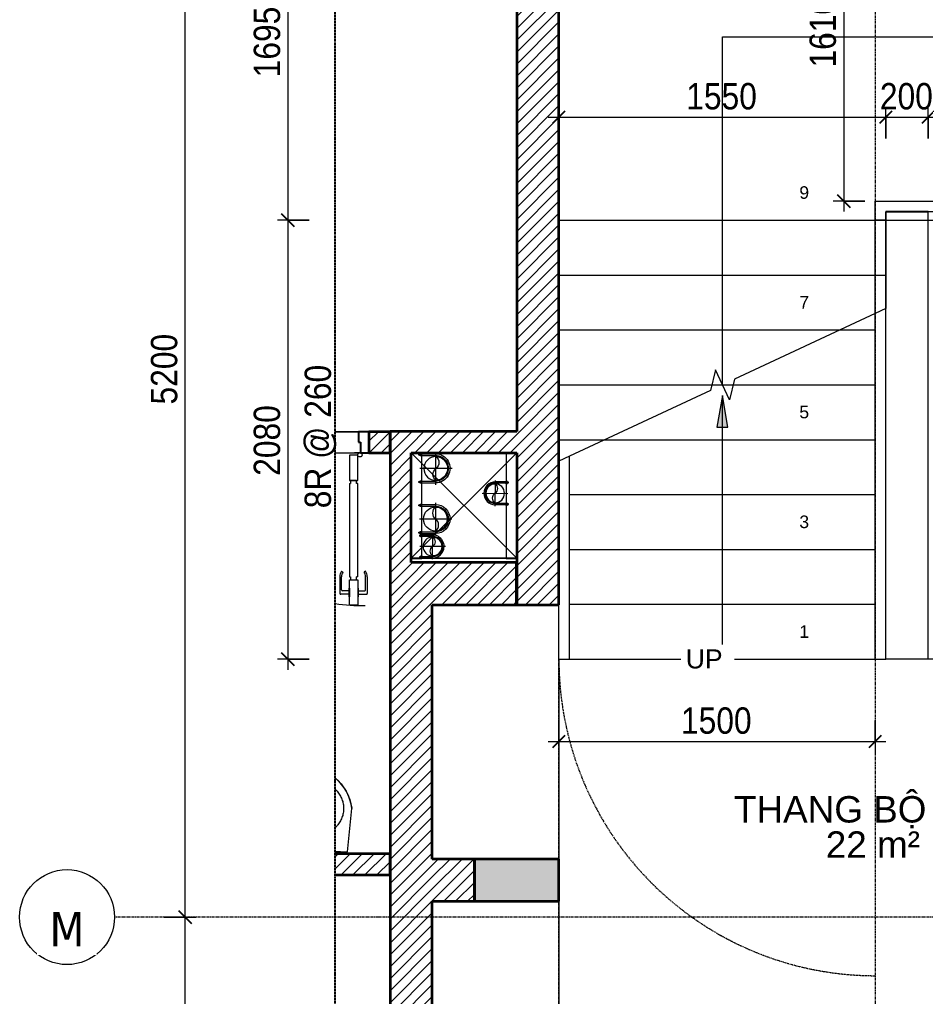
# Model space of a CAD drawing. Header units: millimetres. Extents: x 112507 to 177976, y -4970 to 80839.
# Drawn here: x 131336 to 135630, y 72661 to 77289 of the extents above; entities that cross this region are included whole.
import ezdxf

# ---------------------------------------------------------------- set-up
doc = ezdxf.new("R2010")
doc.units = ezdxf.units.MM
for name, pattern in [('Dash - Tight', [4.5, 3, -1.5]), ('Demolished', [7.14375, 4.7625, -2.38125]), ('Grid Line', [22.225, 12.7, -3.175, 3.175, -3.175]), ('Hidden', [7.14375, 4.7625, -2.38125]), ('IMPORT-CENTER _2_', [40.64, 25.4, -5.08, 5.08, -5.08]), ('Overhead', [3.96875, 2.38125, -1.5875])]:
    doc.linetypes.add(name, pattern=pattern)
for name, color, linetype, lineweight in [('0-2', 250, 'Continuous', 18), ('0-4', 90, 'Continuous', 5), ('A-ANNO-DIMS', 211, 'Continuous', 9), ('A-ANNO-DIMS-50', 211, 'Continuous', 9), ('A-AREA-IDEN', 2, 'Continuous', 9), ('A-DETL-DEMO', 6, 'Demolished', 18), ('A-DETL-GENF-1', 250, 'Continuous', 18), ('A-DETL-GENF-2', 92, 'Dash - Tight', 18), ('A-DETL-GENF-4', 92, 'Hidden', 25), ('A-DETL-THIN-1', 250, 'Continuous', 18), ('A-DOOR-1', 250, 'Continuous', 18), ('A-DOOR-2', 10, 'Continuous', 25), ('A-FLOR-1', 250, 'Continuous', 18), ('A-FLOR-HRAL', 11, 'Continuous', 18), ('A-WALL-1', 7, 'Continuous', 35), ('A-WALL-3', 113, 'Continuous', 35), ('A-WALL-PATT-1', 254, 'Continuous', 18), ('A-WALL-PATT-2', 111, 'Continuous', 18), ('G-IMPT', 8, 'Continuous', 18), ('G-IMPT-3', 8, 'IMPORT-CENTER _2_', 18), ('M-EQPM', 50, 'Continuous', 18), ('P-SANR-FIXT-1', 250, 'Continuous', 18), ('P-SANR-FIXT-2', 253, 'Continuous', 18), ('S-COLS-1', 9, 'Continuous', 5), ('S-COLS-2', 7, 'Continuous', 35), ('S-GRID-1', 1, 'Grid Line', 9), ('S-GRID-IDEN', 1, 'Continuous', 9), ('S-STRS', 31, 'Continuous', 18), ('S-STRS-ANNO', 31, 'Continuous', 18), ('S-STRS-IDEN', 31, 'Continuous', 18), ('S-STRS-MBND', 31, 'Overhead', 18), ('S-STRS-MBND-1', 31, 'Continuous', 18)]:
    doc.layers.add(name, color=color, linetype=linetype, lineweight=lineweight)
doc.styles.add('Arial', font='arial.ttf', dxfattribs={"height": 59.53})
doc.styles.add('Arial_1', font='arial.ttf', dxfattribs={"height": 90})
doc.styles.add('Arial_4', font='arial.ttf', dxfattribs={"height": 125})
doc.styles.add('Tahoma_B', font='tahomabd.ttf', dxfattribs={"height": 162.5})
doc.styles.add('UTM Avo', font='', dxfattribs={"width": 0.9, "height": 125})
doc.styles.get('UTM Avo').set_extended_font_data('UTM Avo')
doc.dimstyles.new('1_Dim_chi_tiet_2_5', dxfattribs={"dimscale": 304.8, "dimtxt": 124.912619, "dimasz": 0.19685, "dimexe": 0.164042, "dimexo": 0.0625, "dimgap": 0.016404, "dimtad": 1, "dimdec": 0, "dimrnd": 5, "dimzin": 0, "dimdsep": 46, "dimtxsty": 'UTM Avo', "dimblk1": 'OBLIQUE', "dimblk2": 'OBLIQUE', "dimsah": 1, "dimcen": 0.09, "dimdle": 0.164042, "dimazin": 0, "dimtfac": 1, "dimtdec": 4, "dimtix": 1, "dimtmove": 0, "dimatfit": 3, "dimfxl": 0.328084, "dimfxlon": 1, "dimtvp": 1, "dimtolj": 1, "dimtzin": 0, "dimarcsym": 2})
pattern_1 = [(45, (0, 0), (-28.284271, 28.284271), [])]
pattern_2 = [(45, (18939.878, 0), (-28.284271, 28.284271), [])]

# ---------------------------------------------------------------- blocks, each defined once
blk = doc.blocks.new('NCV_TKTC_KET CAU_rvt-3-TKCS_THANG BỘ TB5 - MẶT BẰNG TẦNG 8')
at = {"layer": 'S-COLS-1'}
blk.add_hatch(color=256, dxfattribs=at).paths.add_polyline_path([(114952.6, 73111.9), (114952.6, 73311.9), (114552.6, 73311.9), (114552.6, 73111.9)])
at = {"layer": 'A-FLOR-1'}
for p, q in [((114752.6, 74737.4), (114252.6, 74737.4)), ((114952.6, 74259), (114952.6, 73311.9)), ((116702.6, 74259), (116502.6, 74259)), ((114952.6, 73111.9), (114952.6, 72361.9))]:
    blk.add_line(p, q, dxfattribs=at)
at = {"layer": 'S-COLS-2'}
for p, q in [((114552.6, 73311.9), (114552.6, 73111.9)), ((114952.6, 73311.9), (114552.6, 73311.9)), ((114952.6, 73111.9), (114952.6, 73311.9)), ((114552.6, 73111.9), (114952.6, 73111.9))]:
    blk.add_line(p, q, dxfattribs=at)
blk = doc.blocks.new('DOOR_CW_01 CANH MO-PANEL KINH - DIG_02-800x2200-CỬA NHÔM KÍNH-400864-TKCS_THANG BỘ TB5 - MẶT BẰNG TẦNG 8')
at = {"layer": 'A-DETL-GENF-1'}
for p, q in [((-347, 772), (-307, 772)), ((-347, 652), (-347, 772)), ((-307, 772), (-307, 652)), ((-392, 637), (-392, 716.5)), ((-349, 720.5), (-388, 720.5)), ((-384, 699.5), (-384, 637)), ((-349, 703.5), (-380, 703.5)), ((-349, 731.8), (-347, 731.8)), ((-349, 692.2), (-349, 731.8)), ((-347, 692.2), (-347, 731.8)), ((-307, 692.2), (-307, 731.8)), ((-305, 731.8), (-307, 731.8)), ((-305, 692.2), (-305, 731.8)), ((-305, 720.5), (-266, 720.5)), ((-305, 703.5), (-274, 703.5)), ((-270, 699.5), (-270, 637)), ((-262, 637), (-262, 716.5)), ((-347, 692.2), (-349, 692.2)), ((-307, 652), (-347, 652)), ((-313, 652), (-341, 652)), ((-341, 652), (-341, 638)), ((-313, 638), (-313, 652)), ((-307, 692.2), (-305, 692.2)), ((-383.9, 611.2), (-377.3, 615.8)), ((-347, 638), (-341, 638)), ((-347, 638), (-347, 196)), ((-307, 638), (-313, 638)), ((-307, 196), (-307, 638)), ((-270.1, 611.2), (-276.7, 615.8)), ((-347, 196), (-341, 196)), ((-341, 196), (-341, 182)), ((-307, 196), (-313, 196)), ((-313, 182), (-313, 196)), ((-307, 182), (-347, 182)), ((-347, 182), (-347, 62)), ((-341, 182), (-313, 182)), ((-307, 62), (-307, 182)), ((-347, 62), (-307, 62))]:
    blk.add_line(p, q, dxfattribs=at)
blk.add_circle((-357, 60), 10, dxfattribs=at)
for centre, radius, start, end in [((-357, 60), 714, 80.5432, 92), ((-388, 716.5), 4, 90, 180), ((-380, 699.5), 4, 90, 180), ((-274, 699.5), 4, 0, 90), ((-266, 716.5), 4, 0, 90), ((-347, 637), 45, 180, 215), ((-347, 637), 37, 180, 215), ((-307, 637), 37, 325, 0), ((-307, 637), 45, 325, 0)]:
    blk.add_arc(centre, radius, start, end, dxfattribs=at)
at = {"layer": 'A-DOOR-1'}
blk.add_line((-357, 50), (-332, 50), dxfattribs=at)
at = {"layer": 'A-DOOR-2'}
for p, q in [((-360, 50), (-400, 50)), ((-400, 50), (-400, -50)), ((-360, 0), (-360, 50)), ((-350, 0), (-360, 0)), ((-350, -50), (-350, 0)), ((-400, -50), (-350, -50))]:
    blk.add_line(p, q, dxfattribs=at)
blk = doc.blocks.new('bonruatreo - Chậu rửa-348246-TKCS_THANG BỘ TB5 - MẶT BẰNG TẦNG 8')
at = {"layer": 'P-SANR-FIXT-2'}
for p, q in [((198.4, 0), (218.6, 205)), ((165, 0), (140, 0)), ((140, 0), (198.4, 0))]:
    blk.add_line(p, q, dxfattribs=at)
at = {"layer": 'P-SANR-FIXT-2', "flags": 128}
blk.add_lwpolyline([(140, 349.3), (168, 322), (192.2, 287), (209.2, 247.9), (218.4, 206.4), (218.6, 205)], dxfattribs=at)
at = {"layer": 'P-SANR-FIXT-2'}
blk.add_arc((0, 180), 220, 6.525, 50.1969, dxfattribs=at)
for points, knots in [([(140.3, 296.2), (143.3, 293.1), (151.3, 284.5), (162.5, 268.8), (172.4, 248.8), (178.6, 227.3), (180, 212.4), (180, 205)], [-0.1991814, -0.1991814, -0.1991814, -0.1991814, -0.173913, -0.1304348, -0.0869565, -0.0434783, 0, 0, 0, 0]), ([(180, 205), (180, 197.6), (178.6, 182.7), (172.4, 161.2), (162.5, 141.2), (151.3, 125.5), (143.3, 116.9), (140.3, 113.8)], [-1, -1, -1, -1, -0.9565217, -0.9130435, -0.8695652, -0.826087, -0.8008186, -0.8008186, -0.8008186, -0.8008186])]:
    blk.add_open_spline(points, degree=3, knots=knots, dxfattribs=at)
blk = doc.blocks.new('NCV_TKTC_TANG 6 - 8_rvt-8-TKCS_THANG BỘ TB5 - MẶT BẰNG TẦNG 8')
at = {"layer": 'A-WALL-PATT-1'}
h = blk.add_hatch(dxfattribs=at)
h.set_pattern_fill('FP_1', color=256, style=0, pattern_type=2)
h.set_pattern_definition(pattern_1)
h.paths.add_polyline_path([(114152.6, 75236.9), (114152.6, 75336.9), (114052.6, 75336.9), (114052.6, 75236.9)])
h = blk.add_hatch(dxfattribs=at)
h.set_pattern_fill('FP_1', color=256, style=0, pattern_type=2)
h.set_pattern_definition(pattern_1)
h.paths.add_polyline_path([(114152.6, 73236.9), (114152.6, 73336.9), (113892.6, 73336.9), (113892.6, 73236.9)])
at = {"layer": 'A-DETL-THIN-1'}
blk.add_line((114152.6, 73340.4), (113892.6, 73340.4), dxfattribs=at)
at = {"layer": 'A-FLOR-1'}
for p, q in [((113892.6, 75336.9), (114002.6, 75336.9)), ((114002.6, 75336.9), (113892.6, 75336.9)), ((113892.6, 75236.9), (114012.6, 75236.9))]:
    blk.add_line(p, q, dxfattribs=at)
at = {"layer": 'A-WALL-1'}
for p, q in [((114152.6, 75336.9), (114052.6, 75336.9)), ((114052.6, 75336.9), (114052.6, 75236.9)), ((114152.6, 75236.9), (114152.6, 75336.9)), ((114052.6, 75236.9), (114152.6, 75236.9)), ((114152.6, 73336.9), (113892.6, 73336.9)), ((114152.6, 73236.9), (114152.6, 73336.9)), ((113892.6, 73236.9), (114152.6, 73236.9))]:
    blk.add_line(p, q, dxfattribs=at)
at = {"layer": 'A-DOOR-1', "rotation": 180}
blk.add_blockref('DOOR_CW_01 CANH MO-PANEL KINH - DIG_02-800x2200-CỬA NHÔM KÍNH-400864-TKCS_THANG BỘ TB5 - MẶT BẰNG TẦNG 8', (113652.6, 75286.9), dxfattribs=at)
at = {"layer": 'P-SANR-FIXT-1'}
blk.add_blockref('bonruatreo - Chậu rửa-348246-TKCS_THANG BỘ TB5 - MẶT BẰNG TẦNG 8', (113752.6, 73346.9), dxfattribs=at)
blk = doc.blocks.new('Top Rail Type - Top Rail_Internal_-947906-TKCS_THANG BỘ TB5 - MẶT BẰNG TẦNG 8')
at = {"layer": 'A-FLOR-HRAL'}
for p, q in [((115003, 75221.1), (114953, 75197.8)), ((115003, 74259), (115003, 75221.1)), ((114953, 74259), (114953, 75197.8)), ((114953, 74259), (115003, 74259))]:
    blk.add_line(p, q, dxfattribs=at)
blk = doc.blocks.new('Top Rail Type - Top Rail_Internal_-947922-TKCS_THANG BỘ TB5 - MẶT BẰNG TẦNG 8')
at = {"layer": 'A-FLOR-HRAL'}
for p, q in [((116502.2, 75920.2), (116452.2, 75896.9)), ((116502.2, 74259), (116502.2, 75920.2)), ((116452.2, 74259), (116452.2, 75896.9)), ((116452.2, 74259), (116502.2, 74259))]:
    blk.add_line(p, q, dxfattribs=at)
blk = doc.blocks.new('Top Rail Type - Top Rail_Internal_-948122-TKCS_THANG BỘ TB5 - MẶT BẰNG TẦNG 8')
at = {"layer": 'A-FLOR-HRAL'}
for p, q in [((116452.2, 76339), (116452.2, 76429.4)), ((116452.2, 76429.4), (116752.6, 76429.4)), ((116752.6, 76429.4), (116752.6, 76379.4)), ((116502.2, 76379.4), (116502.2, 76339)), ((116702.6, 76379.4), (116502.2, 76379.4)), ((116702.6, 76379.4), (116752.6, 76379.4)), ((116702.6, 76339), (116702.6, 76379.4)), ((116752.6, 76379.4), (116752.6, 76339)), ((116452.2, 75896.9), (116452.2, 76339)), ((116502.2, 76339), (116452.2, 76339)), ((116502.2, 76339), (116502.2, 75920.2)), ((116702.6, 76339), (116752.6, 76339)), ((116702.6, 74259), (116702.6, 76339)), ((116752.6, 76339), (116752.6, 74259)), ((116752.6, 74259), (116702.6, 74259))]:
    blk.add_line(p, q, dxfattribs=at)
blk = doc.blocks.new('TKTC_XREF_251221_MB TANG 2-7 - TKTC_XREF_260130_MB TANG 2-5_dwg_CUM U_DN100-4746799-TKCS_THANG BỘ TB5 - MẶT BẰNG TẦNG 8')
at = {"layer": 'G-IMPT'}
blk.add_hatch(color=256, dxfattribs=at).paths.add_polyline_path([(0, 61), (15.8, 58.9), (30.5, 52.8), (43.1, 43.1), (52.8, 30.5), (58.9, 15.8), (61, 0), (58.9, -15.8), (52.8, -30.5), (43.1, -43.1), (30.5, -52.8), (15.8, -58.9), (0, -61), (0, -57), (14.8, -55.1), (28.5, -49.4), (40.3, -40.3), (49.4, -28.5), (55.1, -14.8), (57, 0), (55.1, 14.8), (49.4, 28.5), (40.3, 40.3), (28.5, 49.4), (14.8, 55.1), (0, 57)])
for p, q in [((-79.1, 66.6), (-79.1, 63.4)), ((-76.6, 66.6), (-76.6, 63.4)), ((-74.6, 66.6), (-74.6, 63.4)), ((-72.7, 69.3), (-72.7, 60.7)), ((-66.9, 67.9), (-71.7, 67.9)), ((-66.9, 62.1), (-71.7, 62.1)), ((-65, 69), (0, 69)), ((-79.1, -63.4), (-79.1, -66.6)), ((-76.6, -63.4), (-76.6, -66.6)), ((-74.6, -63.4), (-74.6, -66.6)), ((-72.7, -60.7), (-72.7, -69.3)), ((-66.9, -62.1), (-71.7, -62.1)), ((-66.9, -67.9), (-71.7, -67.9)), ((-65, -69), (0, -69))]:
    blk.add_line(p, q, dxfattribs=at)
at = {"layer": 'G-IMPT', "flags": 128}
for points in [[(-72.7, 67.6), (-78.1, 67.6), (-78.1, 62.4), (-72.7, 62.4)], [(-71.7, 59.2), (-66.9, 59.2), (-66.9, 70.8), (-71.7, 70.8)], [(-66.9, 70.8), (-66.9, 72.7), (-65, 72.7), (-65, 57.3), (-66.9, 57.3), (-66.9, 59.2)], [(-65, 61), (0, 61), (0, 57)], [(-72.7, -62.4), (-78.1, -62.4), (-78.1, -67.6), (-72.7, -67.6)], [(-71.7, -70.8), (-66.9, -70.8), (-66.9, -59.2), (-71.7, -59.2)], [(-66.9, -59.2), (-66.9, -57.3), (-65, -57.3), (-65, -72.7), (-66.9, -72.7), (-66.9, -70.8)], [(-65, -61), (0, -61), (0, -57)]]:
    blk.add_lwpolyline(points, dxfattribs=at)
at = {"layer": 'G-IMPT'}
for centre, radius, start, end in [((-78.1, 66.6), 0.96, 90, 180), ((-78.1, 63.4), 0.96, 180, 270), ((-71.1, 69.3), 1.56, 112.6199, 247.3801), ((-67.9, 65), 4.8, 143.1301, 216.8699), ((-71.1, 60.7), 1.56, 112.6199, 247.3801), ((0, 0), 69, 270, 90), ((0, 0), 61, 270, 90), ((0, 0), 57, 270, 90), ((-78.1, -63.4), 0.96, 90, 180), ((-78.1, -66.6), 0.96, 180, 270), ((-71.1, -60.7), 1.56, 112.6199, 247.3801), ((-67.9, -65), 4.8, 143.1301, 216.8699), ((-71.1, -69.3), 1.56, 112.6199, 247.3801)]:
    blk.add_arc(centre, radius, start, end, dxfattribs=at)
blk = doc.blocks.new('TKTC_XREF_251221_MB TANG 2-7 - TKTC_XREF_260130_MB TANG 2-5_dwg_$cc-4746798-TKCS_THANG BỘ TB5 - MẶT BẰNG TẦNG 8')
at = {"layer": 'G-IMPT-3'}
for p, q in [((0, -0.673), (0, 0.673)), ((-0.673, 0), (0.673, 0))]:
    blk.add_line(p, q, dxfattribs=at)
at = {"layer": 'M-EQPM'}
blk.add_circle((0, 0), 0.5, dxfattribs=at)
for centre, radius, start, end in [((0, 0), 0.5, 90, 270), ((0.188, 0.25), 0.313, 126.8699, 233.1301), ((-0.188, -0.25), 0.313, 306.8699, 53.1301)]:
    blk.add_arc(centre, radius, start, end, dxfattribs=at)
blk = doc.blocks.new('TKTC_XREF_251221_MB TANG 2-7 - TKTC_XREF_260130_MB TANG 2-5_dwg_$cc-4746800-TKCS_THANG BỘ TB5 - MẶT BẰNG TẦNG 8')
at = {"layer": 'G-IMPT-3'}
for p, q in [((0, -0.673), (0, 0.673)), ((-0.673, 0), (0.673, 0))]:
    blk.add_line(p, q, dxfattribs=at)
at = {"layer": 'M-EQPM'}
blk.add_circle((0, 0), 0.5, dxfattribs=at)
for centre, radius, start, end in [((0, 0), 0.5, 90, 270), ((0.188, 0.25), 0.313, 126.8699, 233.1301), ((-0.188, -0.25), 0.313, 306.8699, 53.1301)]:
    blk.add_arc(centre, radius, start, end, dxfattribs=at)
blk = doc.blocks.new('TKTC_XREF_251221_MB TANG 2-7 - TKTC_XREF_260130_MB TANG 2-5_dwg_CUM U_DN100-4746796-TKCS_THANG BỘ TB5 - MẶT BẰNG TẦNG 8')
at = {"layer": 'G-IMPT'}
blk.add_hatch(color=256, dxfattribs=at).paths.add_polyline_path([(0, 61), (0, 57), (14.8, 55.1), (28.5, 49.4), (40.3, 40.3), (49.4, 28.5), (55.1, 14.8), (57, 0), (55.1, -14.8), (49.4, -28.5), (40.3, -40.3), (28.5, -49.4), (14.8, -55.1), (0, -57), (0, -61), (15.8, -58.9), (30.5, -52.8), (43.1, -43.1), (52.8, -30.5), (58.9, -15.8), (61, 0), (58.9, 15.8), (52.8, 30.5), (43.1, 43.1), (30.5, 52.8), (15.8, 58.9)])
for p, q in [((-79.1, 66.6), (-79.1, 63.4)), ((-76.6, 66.6), (-76.6, 63.4)), ((-74.6, 66.6), (-74.6, 63.4)), ((-72.7, 69.3), (-72.7, 60.7)), ((-66.9, 67.9), (-71.7, 67.9)), ((-66.9, 62.1), (-71.7, 62.1)), ((-65, 69), (0, 69)), ((-79.1, -63.4), (-79.1, -66.6)), ((-76.6, -63.4), (-76.6, -66.6)), ((-74.6, -63.4), (-74.6, -66.6)), ((-72.7, -60.7), (-72.7, -69.3)), ((-66.9, -62.1), (-71.7, -62.1)), ((-66.9, -67.9), (-71.7, -67.9)), ((-65, -69), (0, -69))]:
    blk.add_line(p, q, dxfattribs=at)
at = {"layer": 'G-IMPT', "flags": 128}
for points in [[(-72.7, 67.6), (-78.1, 67.6), (-78.1, 62.4), (-72.7, 62.4)], [(-71.7, 59.2), (-66.9, 59.2), (-66.9, 70.8), (-71.7, 70.8)], [(-66.9, 70.8), (-66.9, 72.7), (-65, 72.7), (-65, 57.3), (-66.9, 57.3), (-66.9, 59.2)], [(-65, 61), (0, 61), (0, 57)], [(-66.9, -59.2), (-66.9, -57.3), (-65, -57.3), (-65, -72.7), (-66.9, -72.7), (-66.9, -70.8)], [(-65, -61), (0, -61), (0, -57)], [(-72.7, -62.4), (-78.1, -62.4), (-78.1, -67.6), (-72.7, -67.6)], [(-71.7, -70.8), (-66.9, -70.8), (-66.9, -59.2), (-71.7, -59.2)]]:
    blk.add_lwpolyline(points, dxfattribs=at)
at = {"layer": 'G-IMPT'}
for centre, radius, start, end in [((-78.1, 66.6), 0.96, 90, 180), ((-78.1, 63.4), 0.96, 180, 270), ((-71.1, 69.3), 1.56, 112.61986, 247.38014), ((-67.9, 65), 4.8, 143.1301, 216.8699), ((-71.1, 60.7), 1.56, 112.61986, 247.38014), ((0, 0), 69, 270, 90), ((0, 0), 61, 270, 90), ((0, 0), 57, 270, 90), ((-78.1, -63.4), 0.96, 90, 180), ((-78.1, -66.6), 0.96, 180, 270), ((-71.1, -60.7), 1.56, 112.61986, 247.38014), ((-67.9, -65), 4.8, 143.1301, 216.8699), ((-71.1, -69.3), 1.56, 112.61986, 247.38014)]:
    blk.add_arc(centre, radius, start, end, dxfattribs=at)
blk = doc.blocks.new('TKTC_XREF_251221_MB TANG 2-7 - TKTC_XREF_260130_MB TANG 2-5_dwg_$cc-4746795-TKCS_THANG BỘ TB5 - MẶT BẰNG TẦNG 8')
at = {"layer": 'G-IMPT-3'}
for p, q in [((0, -0.673), (0, 0.66)), ((-0.673, 0), (0.673, 0))]:
    blk.add_line(p, q, dxfattribs=at)
at = {"layer": 'M-EQPM'}
blk.add_circle((0, 0), 0.5, dxfattribs=at)
for centre, radius, start, end in [((0, 0), 0.5, 90, 270), ((0.188, 0.25), 0.313, 126.8699, 233.1301), ((-0.188, -0.25), 0.313, 306.8699, 53.1301)]:
    blk.add_arc(centre, radius, start, end, dxfattribs=at)
blk = doc.blocks.new('TKTC_XREF_251221_MB TANG 2-7 - TKTC_XREF_260130_MB TANG 2-5_dwg_$cc-4746797-TKCS_THANG BỘ TB5 - MẶT BẰNG TẦNG 8')
at = {"layer": 'G-IMPT-3'}
for p, q in [((0, -0.673), (0, 0.673)), ((-0.673, 0), (0.673, 0))]:
    blk.add_line(p, q, dxfattribs=at)
at = {"layer": 'M-EQPM'}
blk.add_circle((0, 0), 0.5, dxfattribs=at)
for centre, radius, start, end in [((0, 0), 0.5, 90, 270), ((0.188, 0.25), 0.313, 126.8699, 233.1301), ((-0.188, -0.25), 0.313, 306.8699, 53.1301)]:
    blk.add_arc(centre, radius, start, end, dxfattribs=at)
blk = doc.blocks.new('TKTC_XREF_251221_MB TANG 2-7 - TKTC_XREF_251221_MB TANG 2-7-2039446-TKCS_THANG BỘ TB5 - MẶT BẰNG TẦNG 8')
at = {"layer": 'M-EQPM'}
for p, q in [((80650.6, 57998.8), (80600.8, 57998.5)), ((80600.8, 57998.5), (80600.8, 57498.6)), ((80650.6, 57499), (80650.6, 57998.8)), ((81100, 57998.8), (81050.7, 57998.5)), ((81050.7, 57998.5), (81050.7, 57498.6)), ((80600.8, 57498.6), (80650.6, 57499)), ((81050.7, 57498.6), (81100, 57499))]:
    blk.add_line(p, q, dxfattribs=at)
at = {"extrusion": (0, 0, -1)}
for name, p, xscale, yscale, zscale, rotation in [('TKTC_XREF_251221_MB TANG 2-7 - TKTC_XREF_260130_MB TANG 2-5_dwg_CUM U_DN100-4746799-TKCS_THANG BỘ TB5 - MẶT BẰNG TẦNG 8', (-80715.6, 57926.3), 0.9975000000000005, 0.9975000000000005, -0.9975000000000005, 180.000991338195), ('TKTC_XREF_251221_MB TANG 2-7 - TKTC_XREF_260130_MB TANG 2-5_dwg_$cc-4746795-TKCS_THANG BỘ TB5 - MẶT BẰNG TẦNG 8', (-80717.4, 57925.4), 113.7150000000092, 113.7150000000092, -113.7150000000092, 359.9990086636432), ('TKTC_XREF_251221_MB TANG 2-7 - TKTC_XREF_260130_MB TANG 2-5_dwg_$cc-4746800-TKCS_THANG BỘ TB5 - MẶT BẰNG TẦNG 8', (-80997.1, 57808), 90.00000000005119, 90.00000000005119, -90.0000000000512, 180.3740267799373), ('TKTC_XREF_251221_MB TANG 2-7 - TKTC_XREF_260130_MB TANG 2-5_dwg_CUM U_DN100-4746799-TKCS_THANG BỘ TB5 - MẶT BẰNG TẦNG 8', (-80715.5, 57686.2), 0.9974999999999965, 0.9974999999999965, -0.9974999999999965, 180.0009913385626), ('TKTC_XREF_251221_MB TANG 2-7 - TKTC_XREF_260130_MB TANG 2-5_dwg_$cc-4746797-TKCS_THANG BỘ TB5 - MẶT BẰNG TẦNG 8', (-80701.6, 57556), 90.00000000005119, 90.00000000005119, -90.0000000000512, 0.3740267799372842)]:
    blk.add_blockref(name, p, dxfattribs=dict(at, xscale=xscale, yscale=yscale, zscale=zscale, rotation=rotation))
for name, p, xscale, yscale, zscale, rotation in [('TKTC_XREF_251221_MB TANG 2-7 - TKTC_XREF_260130_MB TANG 2-5_dwg_CUM U_DN100-4746796-TKCS_THANG BỘ TB5 - MẶT BẰNG TẦNG 8', (80999, 57808), 0.7894736842105242, 0.7894736842105242, 0.7894736842105242, 179.6259732184666), ('TKTC_XREF_251221_MB TANG 2-7 - TKTC_XREF_260130_MB TANG 2-5_dwg_$cc-4746798-TKCS_THANG BỘ TB5 - MẶT BẰNG TẦNG 8', (80715.5, 57686.2), 113.7150000000092, 113.7150000000092, 113.7150000000092, 179.9990086636432), ('TKTC_XREF_251221_MB TANG 2-7 - TKTC_XREF_260130_MB TANG 2-5_dwg_CUM U_DN100-4746796-TKCS_THANG BỘ TB5 - MẶT BẰNG TẦNG 8', (80701.6, 57556), 0.7894736842105242, 0.7894736842105242, 0.7894736842105242, 359.6259732184666)]:
    blk.add_blockref(name, p, dxfattribs=dict(xscale=xscale, yscale=yscale, zscale=zscale, rotation=rotation))
blk = doc.blocks.new('BORDER VIEW - BORDER VIEW-3764658-TKCS_THANG BỘ TB5 - MẶT BẰNG TẦNG 8')
at = {"layer": 'A-DETL-GENF-4'}
blk.add_line((0, 150), (0, 9613.8), dxfattribs=at)
blk = doc.blocks.new('Grid - M_Grid Head - Circle-353313-TKCS_THANG BỘ TB5 - MẶT BẰNG TẦNG 8')
at = {"layer": 'S-GRID-IDEN'}
blk.add_circle((0, 0), 4.5, dxfattribs=at)
blk = doc.blocks.new('DIMBLOCK78-TKCS_THANG BỘ TB5 - MẶT BẰNG TẦNG 8')
at = {"layer": 'A-ANNO-DIMS-50', "lineweight": 25}
for p, q in [((132608.6, 78034.9), (132578.6, 78064.9)), ((132608.6, 78034.9), (132638.6, 78004.9)), ((132608.6, 76339), (132578.6, 76369)), ((132608.6, 76339), (132638.6, 76309))]:
    blk.add_line(p, q, dxfattribs=at)
at = {"layer": 'A-ANNO-DIMS-50'}
for p, q in [((132708.6, 78034.9), (132558.6, 78034.9)), ((132608.6, 78034.9), (132608.6, 76339)), ((132608.6, 78034.9), (132708.6, 78034.9)), ((132708.6, 76339), (132558.6, 76339)), ((132608.6, 76339), (132708.6, 76339))]:
    blk.add_line(p, q, dxfattribs=at)
at = {"layer": 'A-ANNO-DIMS-50', "color": 0, "insert": (132446.2, 77015.8), "char_height": 125, "width": 410.824, "attachment_point": 1, "rotation": 90, "line_spacing_factor": 1.110334, "style": 'UTM Avo'}
blk.add_mtext('1695', dxfattribs=at)
blk = doc.blocks.new('_Oblique')
at = {"color": 0, "linetype": 'ByBlock', "lineweight": -2}
blk.add_line((-0.5, -0.5), (0.5, 0.5), dxfattribs=at)
blk = doc.blocks.new('DIMBLOCK79-TKCS_THANG BỘ TB5 - MẶT BẰNG TẦNG 8')
at = {"layer": 'A-ANNO-DIMS-50'}
for p, q in [((132708.6, 76339), (132558.6, 76339)), ((132608.6, 76339), (132608.6, 74209)), ((132608.6, 76339), (132708.6, 76339)), ((132708.6, 74259), (132558.6, 74259)), ((132608.6, 74259), (132708.6, 74259))]:
    blk.add_line(p, q, dxfattribs=at)
at = {"layer": 'A-ANNO-DIMS-50', "lineweight": 25}
for p, q in [((132608.6, 76339), (132578.6, 76369)), ((132608.6, 76339), (132638.6, 76309)), ((132608.6, 74259), (132578.6, 74289)), ((132608.6, 74259), (132638.6, 74229))]:
    blk.add_line(p, q, dxfattribs=at)
at = {"layer": 'A-ANNO-DIMS-50', "color": 0, "char_height": 125, "attachment_point": 1, "rotation": 90, "line_spacing_factor": 1.110334, "style": 'UTM Avo'}
for s, insert, width in [('8R @ 260', (132687.5, 74974), 780.01), ('2080', (132446.2, 75127.8), 410.824)]:
    blk.add_mtext(s, dxfattribs=dict(at, insert=insert, width=width))
blk = doc.blocks.new('DIMBLOCK81-TKCS_THANG BỘ TB5 - MẶT BẰNG TẦNG 8')
at = {"layer": 'A-ANNO-DIMS-50'}
for p, q in [((133892.4, 76926.4), (133892.4, 76776.4)), ((133892.4, 76826.4), (133892.4, 76926.4)), ((135442, 76726.4), (135442, 76876.4)), ((133842.4, 76826.4), (135442, 76826.4)), ((135442, 76826.4), (135442, 76726.4))]:
    blk.add_line(p, q, dxfattribs=at)
at = {"layer": 'A-ANNO-DIMS-50', "lineweight": 25}
for p, q in [((133892.4, 76826.4), (133922.4, 76856.4)), ((135442, 76826.4), (135472, 76856.4)), ((133892.4, 76826.4), (133862.4, 76796.4)), ((135442, 76826.4), (135412, 76796.4))]:
    blk.add_line(p, q, dxfattribs=at)
at = {"layer": 'A-ANNO-DIMS-50', "color": 0, "insert": (134496.1, 76988.7), "char_height": 125, "width": 410.824, "attachment_point": 1, "line_spacing_factor": 1.110334, "style": 'UTM Avo'}
blk.add_mtext('1550', dxfattribs=at)
blk = doc.blocks.new('DIMBLOCK82-TKCS_THANG BỘ TB5 - MẶT BẰNG TẦNG 8')
at = {"layer": 'A-ANNO-DIMS-50'}
for p, q in [((135442, 76726.4), (135442, 76876.4)), ((135642, 76726.4), (135642, 76876.4)), ((135442, 76826.4), (135642, 76826.4)), ((135442, 76826.4), (135442, 76726.4)), ((135642, 76826.4), (135642, 76726.4))]:
    blk.add_line(p, q, dxfattribs=at)
at = {"layer": 'A-ANNO-DIMS-50', "lineweight": 25}
for p, q in [((135442, 76826.4), (135472, 76856.4)), ((135642, 76826.4), (135672, 76856.4)), ((135442, 76826.4), (135412, 76796.4)), ((135642, 76826.4), (135612, 76796.4))]:
    blk.add_line(p, q, dxfattribs=at)
at = {"layer": 'A-ANNO-DIMS-50', "color": 0, "insert": (135413.7, 76988.7), "char_height": 125, "width": 308.118, "attachment_point": 1, "line_spacing_factor": 1.110334, "style": 'UTM Avo'}
blk.add_mtext('200', dxfattribs=at)
blk = doc.blocks.new('DIMBLOCK83-TKCS_THANG BỘ TB5 - MẶT BẰNG TẦNG 8')
at = {"layer": 'A-ANNO-DIMS-50'}
for p, q in [((137192, 76926.4), (137192, 76776.4)), ((137192, 76826.4), (137192, 76926.4)), ((135642, 76726.4), (135642, 76876.4)), ((135642, 76826.4), (137242, 76826.4)), ((135642, 76826.4), (135642, 76726.4))]:
    blk.add_line(p, q, dxfattribs=at)
at = {"layer": 'A-ANNO-DIMS-50', "lineweight": 25}
for p, q in [((135642, 76826.4), (135672, 76856.4)), ((137192, 76826.4), (137222, 76856.4)), ((135642, 76826.4), (135612, 76796.4)), ((137192, 76826.4), (137162, 76796.4))]:
    blk.add_line(p, q, dxfattribs=at)
at = {"layer": 'A-ANNO-DIMS-50', "color": 0, "insert": (136245.9, 76988.7), "char_height": 125, "width": 410.824, "attachment_point": 1, "line_spacing_factor": 1.110334, "style": 'UTM Avo'}
blk.add_mtext('1550', dxfattribs=at)
blk = doc.blocks.new('DIMBLOCK86-TKCS_THANG BỘ TB5 - MẶT BẰNG TẦNG 8')
at = {"layer": 'A-ANNO-DIMS-50', "lineweight": 25}
for p, q in [((132121.3, 73036.9), (132091.3, 73066.9)), ((132121.3, 73036.9), (132151.3, 73006.9)), ((132121.3, 69936.9), (132091.3, 69966.9)), ((132121.3, 69936.9), (132151.3, 69906.9))]:
    blk.add_line(p, q, dxfattribs=at)
at = {"layer": 'A-ANNO-DIMS-50'}
for p, q in [((132021.3, 73036.9), (132171.3, 73036.9)), ((132121.3, 73036.9), (132021.3, 73036.9)), ((132121.3, 69886.9), (132121.3, 73036.9)), ((132021.3, 69936.9), (132171.3, 69936.9)), ((132121.3, 69936.9), (132021.3, 69936.9))]:
    blk.add_line(p, q, dxfattribs=at)
at = {"layer": 'A-ANNO-DIMS-50', "color": 0, "insert": (131958.9, 71315.7), "char_height": 125, "width": 410.824, "attachment_point": 1, "rotation": 90, "line_spacing_factor": 1.110334, "style": 'UTM Avo'}
blk.add_mtext('3100', dxfattribs=at)
blk = doc.blocks.new('DIMBLOCK87-TKCS_THANG BỘ TB5 - MẶT BẰNG TẦNG 8')
at = {"layer": 'A-ANNO-DIMS-50'}
for p, q in [((132121.3, 73036.9), (132121.3, 78286.9)), ((132021.3, 78236.9), (132171.3, 78236.9)), ((132121.3, 78236.9), (132021.3, 78236.9)), ((132021.3, 73036.9), (132171.3, 73036.9)), ((132121.3, 73036.9), (132021.3, 73036.9))]:
    blk.add_line(p, q, dxfattribs=at)
at = {"layer": 'A-ANNO-DIMS-50', "lineweight": 25}
for p, q in [((132121.3, 78236.9), (132091.3, 78266.9)), ((132121.3, 78236.9), (132151.3, 78206.9)), ((132121.3, 73036.9), (132091.3, 73066.9)), ((132121.3, 73036.9), (132151.3, 73006.9))]:
    blk.add_line(p, q, dxfattribs=at)
at = {"layer": 'A-ANNO-DIMS-50', "color": 0, "insert": (131958.9, 75465.7), "char_height": 125, "width": 410.824, "attachment_point": 1, "rotation": 90, "line_spacing_factor": 1.110334, "style": 'UTM Avo'}
blk.add_mtext('5200', dxfattribs=at)
blk = doc.blocks.new('DIMBLOCK88-TKCS_THANG BỘ TB5 - MẶT BẰNG TẦNG 8')
at = {"layer": 'A-ANNO-DIMS-50'}
for p, q in [((133892.4, 73968.3), (133892.4, 73818.3)), ((133892.4, 73868.3), (133892.4, 73968.3)), ((135392, 73968.3), (135392, 73818.3)), ((135392, 73868.3), (135392, 73968.3)), ((133842.4, 73868.3), (135442, 73868.3))]:
    blk.add_line(p, q, dxfattribs=at)
at = {"layer": 'A-ANNO-DIMS-50', "lineweight": 25}
for p, q in [((133892.4, 73868.3), (133922.4, 73898.3)), ((135392, 73868.3), (135422, 73898.3)), ((133892.4, 73868.3), (133862.4, 73838.3)), ((135392, 73868.3), (135362, 73838.3))]:
    blk.add_line(p, q, dxfattribs=at)
at = {"layer": 'A-ANNO-DIMS-50', "color": 0, "insert": (134471.1, 74030.7), "char_height": 125, "width": 410.824, "attachment_point": 1, "line_spacing_factor": 1.110334, "style": 'UTM Avo'}
blk.add_mtext('1500', dxfattribs=at)
blk = doc.blocks.new('DIMBLOCK90-TKCS_THANG BỘ TB5 - MẶT BẰNG TẦNG 8')
at = {"layer": 'A-ANNO-DIMS-50'}
for p, q in [((135242.7, 78086.9), (135242.7, 76379.4)), ((135342.7, 78036.9), (135192.7, 78036.9)), ((135242.7, 78036.9), (135342.7, 78036.9)), ((135342.7, 76429.4), (135192.7, 76429.4)), ((135242.7, 76429.4), (135342.7, 76429.4))]:
    blk.add_line(p, q, dxfattribs=at)
at = {"layer": 'A-ANNO-DIMS-50', "lineweight": 25}
for p, q in [((135242.7, 78036.9), (135212.7, 78066.9)), ((135242.7, 78036.9), (135272.7, 78006.9)), ((135242.7, 76429.4), (135212.7, 76459.4)), ((135242.7, 76429.4), (135272.7, 76399.4))]:
    blk.add_line(p, q, dxfattribs=at)
at = {"layer": 'A-ANNO-DIMS-50', "color": 0, "insert": (135080.3, 77062), "char_height": 125, "width": 410.824, "attachment_point": 1, "rotation": 90, "line_spacing_factor": 1.110334, "style": 'UTM Avo'}
blk.add_mtext('1610', dxfattribs=at)

msp = doc.modelspace()

# ---------------------------------------------------------------- hatches: boundary and pattern name
at = {"layer": 'A-WALL-PATT-2'}
h = msp.add_hatch(dxfattribs=at)
h.set_pattern_fill('FP_1', color=256, style=0, pattern_type=2)
h.set_pattern_definition(pattern_2)
h.paths.add_polyline_path([(133892.4, 74516.9), (133892.4, 77936.9), (133692.4, 77936.9), (133692.4, 74516.9)])
h = msp.add_hatch(dxfattribs=at)
h.set_pattern_fill('FP_1', color=256, style=0, pattern_type=2)
h.set_pattern_definition(pattern_2)
h.paths.add_polyline_path([(133192.4, 74516.9), (133192.4, 75337.4), (133092.4, 75337.4), (133092.4, 74516.9), (133127.7, 74516.9)])
h = msp.add_hatch(dxfattribs=at)
h.set_pattern_fill('FP_1', color=256, style=0, pattern_type=2)
h.set_pattern_definition(pattern_2)
h.paths.add_polyline_path([(133192.4, 75237.4), (133692.4, 75237.4), (133692.4, 75337.4), (133192.4, 75337.4)])
h = msp.add_hatch(dxfattribs=at)
h.set_pattern_fill('FP_1', color=256, style=0, pattern_type=2)
h.set_pattern_definition(pattern_2)
h.paths.add_polyline_path([(133692.3, 74516.9), (133692.3, 74716.9), (133192.4, 74716.9), (133192.4, 74516.9), (133476.6, 74516.9)])
h = msp.add_hatch(dxfattribs=at)
h.set_pattern_fill('FP_1', color=256, style=0, pattern_type=2)
h.set_pattern_definition(pattern_2)
h.paths.add_polyline_path([(133292.4, 70036.9), (133292.4, 70195.3), (133092.4, 70195.3), (133092.4, 70036.9)])
h.paths.add_polyline_path([(133292.4, 71285.3), (133292.4, 71511.9), (133092.4, 71511.9), (133092.4, 71285.3)])
h.paths.add_polyline_path([(133292.4, 71711.9), (133292.4, 74516.9), (133092.4, 74516.9), (133092.4, 71711.9), (133179.8, 71711.9)])
h = msp.add_hatch(dxfattribs=at)
h.set_pattern_fill('FP_1', color=256, style=0, pattern_type=2)
h.set_pattern_definition(pattern_2)
h.paths.add_polyline_path([(133292.4, 73111.8), (133492.4, 73111.8), (133492.4, 73311.8), (133292.4, 73311.8), (133292.4, 73274.8)])
at = {"layer": 'S-STRS-ANNO'}
for points in [[(134693.9, 75359), (134667.4, 75509), (134641, 75359)], [(134667.4, 74234), (134685.1, 74241.3), (134692.4, 74259), (134685.1, 74276.7), (134667.4, 74284), (134649.8, 74276.7), (134642.4, 74259), (134649.8, 74241.3)]]:
    msp.add_hatch(color=256, dxfattribs=at).paths.add_polyline_path(points)
h = msp.add_hatch(color=256, dxfattribs=at)
edge = h.paths.add_edge_path()
edge.add_arc((134667.4, 74259), 25, 0, 360)

# ---------------------------------------------------------------- linework, layer by layer
at = {"layer": '0-2'}
for p, q in [((133692.4, 75237.4), (133192.4, 74737.4)), ((133192.4, 75237.4), (133692.4, 74737.4)), ((133692.4, 74737.4), (133692.4, 75237.4)), ((133192.4, 74737.4), (133692.4, 74737.4))]:
    msp.add_line(p, q, dxfattribs=at)
at = {"layer": 'A-WALL-3'}
for p, q in [((133692.4, 77936.9), (133692.4, 75337.4)), ((133892.4, 74516.9), (133892.4, 77936.9)), ((133092.4, 75337.4), (133092.4, 74516.9)), ((133692.4, 75337.4), (133092.4, 75337.4)), ((133192.4, 74716.9), (133192.4, 75237.4)), ((133192.4, 75237.4), (133692.4, 75237.4)), ((133692.4, 75237.4), (133692.4, 74516.9)), ((133692.3, 74716.9), (133192.4, 74716.9)), ((133692.3, 74516.9), (133692.3, 74716.9)), ((133092.4, 74516.9), (133092.4, 71711.9)), ((133292.4, 74516.9), (133692.3, 74516.9)), ((133292.4, 73311.8), (133292.4, 74516.9)), ((133692.4, 74516.9), (133892.4, 74516.9)), ((133492.4, 73311.8), (133292.4, 73311.8)), ((133492.4, 73111.8), (133492.4, 73311.8)), ((133292.4, 72361.9), (133292.4, 73111.8)), ((133292.4, 73111.8), (133492.4, 73111.8))]:
    msp.add_line(p, q, dxfattribs=at)
at = {"layer": 'S-GRID-1'}
for p, q in [((133892.4, 70137.5), (133892.4, 79113.1)), ((135392.4, 70137.5), (135392.4, 79113.1)), ((133036.4, 73036.9), (131786.4, 73036.9)), ((138249.5, 73036.9), (133036.4, 73036.9))]:
    msp.add_line(p, q, dxfattribs=at)
at = {"layer": 'S-STRS'}
for p, q in [((135442.4, 76379), (135642, 76379)), ((135442.4, 76339), (135442.4, 76379)), ((133892.4, 76339), (135392, 76339)), ((135442.4, 76079), (135442.4, 76339)), ((133892.4, 76079), (135392, 76079)), ((135442.4, 75920.4), (135442.4, 76079)), ((135442.4, 75819), (135442.4, 75920.4)), ((133892.4, 75819), (135225, 75819)), ((135225, 75819), (135392, 75819)), ((135442.4, 75559), (135442.4, 75819)), ((133892.4, 75559), (134617.2, 75559)), ((134617.2, 75559), (134667.4, 75559)), ((134667.4, 75559), (134717.7, 75559)), ((134717.7, 75559), (135392, 75559)), ((135442.4, 75299), (135442.4, 75559)), ((133892.4, 75299), (134109.9, 75299)), ((134109.9, 75299), (135392, 75299)), ((135442.4, 75039), (135442.4, 75299)), ((133942.8, 75039), (135392, 75039)), ((135442.4, 74779), (135442.4, 75039)), ((133942.8, 74779), (135392, 74779)), ((135442.4, 74519), (135442.4, 74779)), ((133942.8, 74519), (135392, 74519)), ((135442.4, 74259), (135442.4, 74519)), ((133892.4, 74259), (133892.4, 74516.9)), ((133942.8, 74259), (135392, 74259))]:
    msp.add_line(p, q, dxfattribs=at)
at = {"layer": 'S-STRS-ANNO'}
for p, q in [((134667.4, 77208), (136417, 77208)), ((134667.4, 76339), (134667.4, 77208)), ((134667.4, 76079), (134667.4, 76339)), ((134667.4, 75819), (134667.4, 76079)), ((134667.4, 75559), (134667.4, 75819)), ((134667.4, 75509), (134641, 75359)), ((134667.4, 75299), (134667.4, 75509)), ((134693.9, 75359), (134667.4, 75509)), ((134641, 75359), (134693.9, 75359)), ((134667.4, 75039), (134667.4, 75299)), ((134667.4, 74779), (134667.4, 75039)), ((134667.4, 74519), (134667.4, 74779)), ((134667.4, 74259), (134667.4, 74519)), ((134649.8, 74276.7), (134642.4, 74259)), ((134642.4, 74259), (134649.8, 74241.3)), ((134667.4, 74284), (134649.8, 74276.7)), ((134649.8, 74241.3), (134667.4, 74234)), ((134685.1, 74276.7), (134667.4, 74284)), ((134667.4, 74234), (134685.1, 74241.3)), ((134692.4, 74259), (134685.1, 74276.7)), ((134685.1, 74241.3), (134692.4, 74259))]:
    msp.add_line(p, q, dxfattribs=at)
msp.add_circle((134667.4, 74259), 25, dxfattribs=at)
at = {"layer": 'S-STRS-MBND'}
for p, q in [((133892.4, 78036.9), (133892.4, 76339)), ((133892.4, 76339), (135442.4, 76339)), ((133892.4, 75645.7), (133892.4, 76339)), ((135442.4, 76339), (135642, 76339)), ((135442.4, 75920.4), (135442.4, 76339)), ((133892.4, 76079), (135442.4, 76079)), ((133892.4, 75819), (135225, 75819)), ((133892.4, 75559), (134617.2, 75559)), ((134667.4, 75559), (134717.7, 75559)), ((133892.4, 75299), (134109.9, 75299))]:
    msp.add_line(p, q, dxfattribs=at)
at = {"layer": 'S-STRS-MBND-1'}
for p, q in [((135392, 75896.9), (134724.1, 75585.4)), ((134634.4, 75629.8), (134610.8, 75532.6)), ((134700.5, 75488.2), (134634.4, 75629.8)), ((134724.1, 75585.4), (134700.5, 75488.2)), ((134610.8, 75532.6), (133942.8, 75221.1))]:
    msp.add_line(p, q, dxfattribs=at)

# ---------------------------------------------------------------- block references
at = {"layer": '0-4'}
for name in ['NCV_TKTC_KET CAU_rvt-3-TKCS_THANG BỘ TB5 - MẶT BẰNG TẦNG 8', 'NCV_TKTC_TANG 6 - 8_rvt-8-TKCS_THANG BỘ TB5 - MẶT BẰNG TẦNG 8']:
    msp.add_blockref(name, (18939.9, 0), dxfattribs=at)
at = {"layer": 'A-FLOR-HRAL'}
for name in ['Top Rail Type - Top Rail_Internal_-948122-TKCS_THANG BỘ TB5 - MẶT BẰNG TẦNG 8', 'Top Rail Type - Top Rail_Internal_-947922-TKCS_THANG BỘ TB5 - MẶT BẰNG TẦNG 8', 'Top Rail Type - Top Rail_Internal_-947906-TKCS_THANG BỘ TB5 - MẶT BẰNG TẦNG 8']:
    msp.add_blockref(name, (18939.9, 0), dxfattribs=at)
at = {"layer": 'M-EQPM'}
msp.add_blockref('TKTC_XREF_251221_MB TANG 2-7 - TKTC_XREF_251221_MB TANG 2-7-2039446-TKCS_THANG BỘ TB5 - MẶT BẰNG TẦNG 8', (52592.4, 17236.9), dxfattribs=at)
at = {"layer": 'S-GRID-IDEN', "xscale": 49.99999999999998, "yscale": 49.99999999999998, "zscale": 49.99999999999998, "rotation": 89.9999999999998}
msp.add_blockref('Grid - M_Grid Head - Circle-353313-TKCS_THANG BỘ TB5 - MẶT BẰNG TẦNG 8', (131561.4, 73036.9), dxfattribs=at)

# ---------------------------------------------------------------- texts
at = {"layer": 'A-AREA-IDEN', "char_height": 125, "line_spacing_factor": 0.936439, "style": 'Arial_4'}
for s, insert, width, attachment_point in [('\\pt2.5,5,7.5,10,12.5,15,17.5,20,22.5,25,27.5,30,32.5,35,37.5,40,42.5,45,47.5,50,52.5,55,57.5,60,62.5,65,67.5,70,72.5,75,77.5,80;THANG BỘ TB2', (135362.6, 73457.6), 1286.5, 8), ('\\pt2.5,5,7.5,10,12.5,15,17.5,20,22.5,25,27.5,30,32.5,35,37.5,40,42.5,45,47.5,50,52.5,55,57.5,60,62.5,65,67.5,70,72.5,75,77.5,80;22 m²', (135380.5, 73380.7), 453, 5)]:
    msp.add_mtext(s, dxfattribs=dict(at, insert=insert, width=width, attachment_point=attachment_point))
at = {"layer": 'S-STRS-ANNO', "char_height": 59.5, "width": 54.943, "attachment_point": 1, "line_spacing_factor": 0.941778, "style": 'Arial'}
for s, insert in [('9', (135032, 76499.6)), ('7', (135032, 75979.6)), ('5', (135032, 75459.6)), ('3', (135032, 74939.6)), ('1', (135032, 74419.6))]:
    msp.add_mtext(s, dxfattribs=dict(at, insert=insert))

# ---------------------------------------------------------------- dimensions: what is measured, and where the dimension line sits
at = {"layer": 'A-ANNO-DIMS'}
for base, p1, p2, override, picture, middle in [((132121.3, 78236.9), (132021.3, 73036.9), (132021.3, 78236.9), {"dimpost": '<>', "dimfxl": 5200.050696}, 'DIMBLOCK87-TKCS_THANG BỘ TB5 - MẶT BẰNG TẦNG 8', (132051.6, 75636.9)), ((135242.6874, 76429.3885), (135342.6874, 78036.936), (135342.6874, 76429.3885), {"dimpost": '<>', "dimfxl": 1607.547524}, 'DIMBLOCK90-TKCS_THANG BỘ TB5 - MẶT BẰNG TẦNG 8', (135173.0023, 77233.1623)), ((132608.6, 76339), (132708.6, 78034.9), (132708.6, 76339), {"dimpost": '<>', "dimfxl": 1695.895049}, 'DIMBLOCK78-TKCS_THANG BỘ TB5 - MẶT BẰNG TẦNG 8', (132539, 77186.9)), ((132121.3, 73036.9), (132021.3, 69936.9), (132021.3, 73036.9), {"dimpost": '<>', "dimfxl": 3099.949304}, 'DIMBLOCK86-TKCS_THANG BỘ TB5 - MẶT BẰNG TẦNG 8', (132051.6, 71486.9))]:
    dim = msp.add_linear_dim(base=base, p1=p1, p2=p2, angle=90, dimstyle='1_Dim_chi_tiet_2_5', override=override, dxfattribs=at)
    dim.commit()
    dim.dimension.update_dxf_attribs({"geometry": picture, "text_midpoint": middle})
for base, p1, p2, override, picture, middle in [((135442, 76826.4), (133892.4, 76926.4), (135442, 76726.4), {"dimpost": '<>', "dimfxl": 1562.453251}, 'DIMBLOCK81-TKCS_THANG BỘ TB5 - MẶT BẰNG TẦNG 8', (134667.2, 76896)), ((135642, 76826.4), (135442, 76726.4), (135642, 76726.4), {"dimpost": '<>', "dimfxl": 200}, 'DIMBLOCK82-TKCS_THANG BỘ TB5 - MẶT BẰNG TẦNG 8', (135542, 76896)), ((137192, 76826.4), (135642, 76726.4), (137192, 76926.4), {"dimpost": '<>', "dimfxl": 1562.849961}, 'DIMBLOCK83-TKCS_THANG BỘ TB5 - MẶT BẰNG TẦNG 8', (136417, 76896)), ((135392, 73868.3), (133892.4, 73968.3), (135392, 73968.3), {"dimpost": '<>', "dimfxl": 1499.6}, 'DIMBLOCK88-TKCS_THANG BỘ TB5 - MẶT BẰNG TẦNG 8', (134642.2, 73938))]:
    dim = msp.add_linear_dim(base=base, p1=p1, p2=p2, dimstyle='1_Dim_chi_tiet_2_5', override=override, dxfattribs=at)
    dim.commit()
    dim.dimension.update_dxf_attribs({"geometry": picture, "text_midpoint": middle})
dim = msp.add_linear_dim(base=(132608.6, 74259), p1=(132708.6, 76339), p2=(132708.6, 74259), angle=90, text='<>\\X8R @ 260', dimstyle='1_Dim_chi_tiet_2_5', override={"dimpost": '<>', "dimfxl": 2080}, dxfattribs=at)
dim.commit()
dim.dimension.update_dxf_attribs({"geometry": 'DIMBLOCK79-TKCS_THANG BỘ TB5 - MẶT BẰNG TẦNG 8', "text_midpoint": (132608.6, 75299)})

# ---------------------------------------------------------------- next in the draw order: texts
at = {"layer": 'S-GRID-IDEN', "insert": (131560.9, 72979.6), "char_height": 162.5, "width": 202, "attachment_point": 5, "line_spacing_factor": 0.996129, "style": 'Tahoma_B', "bg_fill": 3, "box_fill_scale": 1.25, "bg_fill_color": 256, "bg_fill_true_color": 13158600, "bg_fill_transparency": 0}
msp.add_mtext('\\pt634.99962,1269.99925,1905.0005,2540.00013,3174.99975,3809.99937,4445.00062,5080.00025,5714.99987,6349.9995,6985.00075,7620.00037,8255,8889.99962,9524.99925,10160.0005,10795.00013,11429.99975,12064.99938,12700.00063,13335.00025,13969.99988,14604.9995,15240.00075,15875.00038,16510,17144.99963,17779.99925,18415.0005,19050.00013,19684.99975,20319.99938;M', dxfattribs=at)
at = {"layer": 'S-STRS-IDEN', "insert": (134493.7, 74305.2), "char_height": 90, "width": 208.51, "attachment_point": 1, "line_spacing_factor": 0.941778, "style": 'Arial_1', "bg_fill": 3, "box_fill_scale": 1.25, "bg_fill_color": 256, "bg_fill_true_color": 13158600, "bg_fill_transparency": 0}
msp.add_mtext('UP', dxfattribs=at)

# ---------------------------------------------------------------- next in the draw order: linework, layer by layer
at = {"layer": 'A-DETL-DEMO'}
msp.add_arc((135392, 74259), 1499.6, 180, 270.0153, dxfattribs=at)

# ---------------------------------------------------------------- next in the draw order: block references
at = {"layer": 'A-DETL-GENF-2'}
msp.add_blockref('BORDER VIEW - BORDER VIEW-3764658-TKCS_THANG BỘ TB5 - MẶT BẰNG TẦNG 8', (132832.4, 69636.9), dxfattribs=at)

doc.saveas('drawing.dxf')
